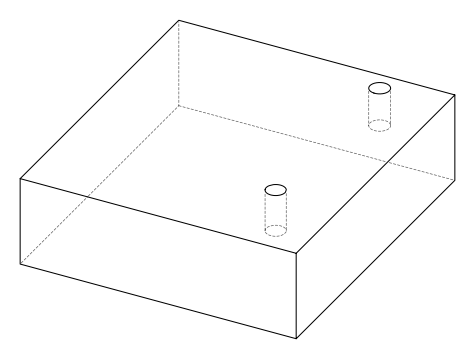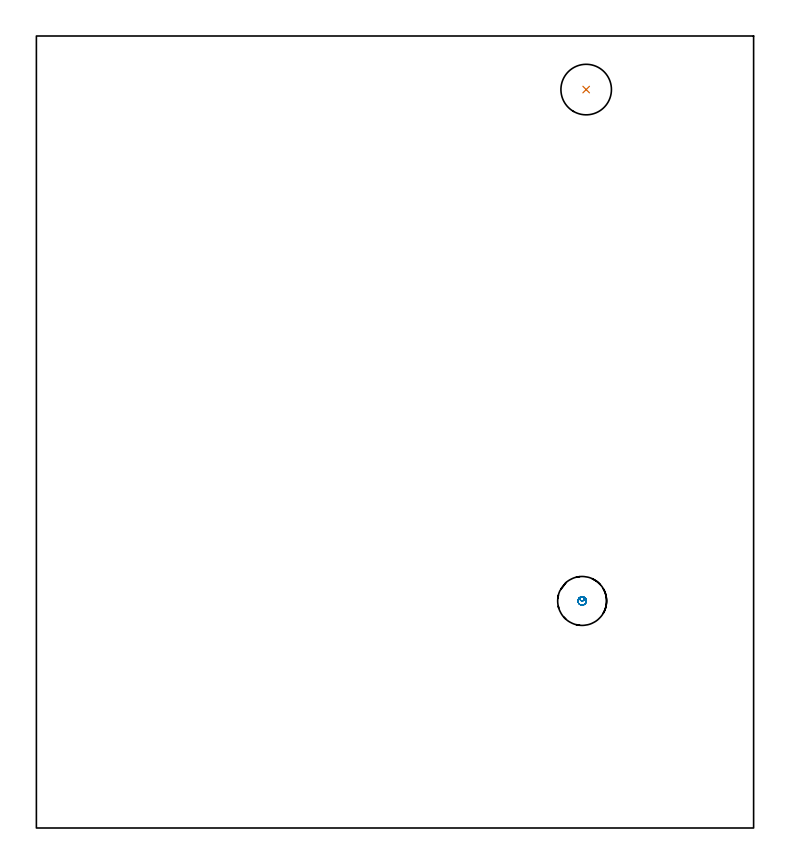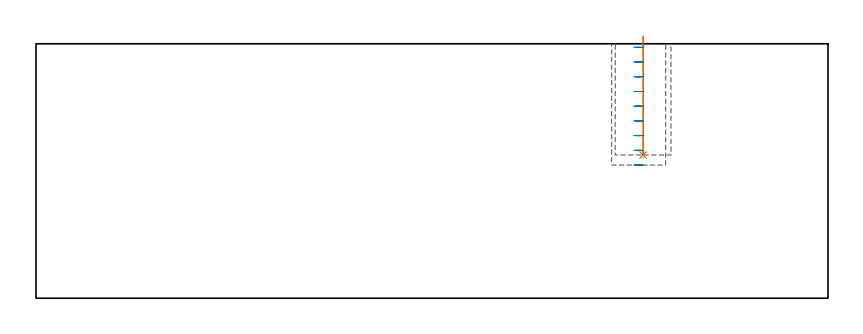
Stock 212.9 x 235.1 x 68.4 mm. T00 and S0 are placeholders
(PLAN: 2 operations, 1 tool changes, 0.6 min)
(1 INDEXABLE_INSERT_DRILL_BLIND_HOLE_FROM_SOLID | STEP1POCKET | UGT0302_001 | 0.13 min | 5279 mm3)
(2 MILL_BLIND_HOLE_FROM_SOLID_MATERIAL | STEP1POCKET_1 | UGT0201_130 | Spiral | 0.43 min | 5387 mm3)
(TOOL UGT0302_001 | Indexable Insert Drill 15mm | D15 PA180 FL50 Z2)
(TOOL UGT0201_130 | Carbide End Mill 12.0 | D12 FL15 Z4)
(OP 1 INDEXABLE_INSERT_DRILL_BLIND_HOLE_FROM_SOLID)
G17 G21 G94 G90
T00 M6
G54
G17 G0 G90 X163.2 Y219.2 S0 M3
G43 Z78.4 H0
G94 G81 G98 Z38.5 F250. R70.4
G80
M5
M2
(OP 2 MILL_BLIND_HOLE_FROM_SOLID_MATERIAL)
G17 G21 G94 G90
T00 M6
G54
G17 G0 G90 X162. Y67.4 S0 M3
G43 Z78.4 H0
Z67.444
G94 G3 X162.625 Y68.025 R0.625 F250.
X162. Y68.65 R0.625
X160.75 Y67.4 R1.25
X162. Y68.65 R-1.25
X161.375 Y68.025 R0.625
X162. Y67.4 R0.625
G0 Z63.489
G3 X162.625 Y68.025 R0.625
X162. Y68.65 R0.625
X160.75 Y67.4 R1.25
X162. Y68.65 R-1.25
X161.375 Y68.025 R0.625
X162. Y67.4 R0.625
G0 Z59.533
G3 X162.625 Y68.025 R0.625
X162. Y68.65 R0.625
X160.75 Y67.4 R1.25
X162. Y68.65 R-1.25
X161.375 Y68.025 R0.625
X162. Y67.4 R0.625
G0 Z55.578
G3 X162.625 Y68.025 R0.625
X162. Y68.65 R0.625
X160.75 Y67.4 R1.25
X162. Y68.65 R-1.25
X161.375 Y68.025 R0.625
X162. Y67.4 R0.625
G0 Z51.622
G3 X162.625 Y68.025 R0.625
X162. Y68.65 R0.625
X160.75 Y67.4 R1.25
X162. Y68.65 R-1.25
X161.375 Y68.025 R0.625
X162. Y67.4 R0.625
G0 Z47.667
G3 X162.625 Y68.025 R0.625
X162. Y68.65 R0.625
X160.75 Y67.4 R1.25
X162. Y68.65 R-1.25
X161.375 Y68.025 R0.625
X162. Y67.4 R0.625
G0 Z43.711
G3 X162.625 Y68.025 R0.625
X162. Y68.65 R0.625
X160.75 Y67.4 R1.25
X162. Y68.65 R-1.25
X161.375 Y68.025 R0.625
X162. Y67.4 R0.625
G0 Z39.756
G3 X162.625 Y68.025 R0.625
X162. Y68.65 R0.625
X160.75 Y67.4 R1.25
X162. Y68.65 R-1.25
X161.375 Y68.025 R0.625
X162. Y67.4 R0.625
G0 Z35.8
G3 X162.625 Y68.025 R0.625
X162. Y68.65 R0.625
X160.75 Y67.4 R1.25
X162. Y68.65 R-1.25
X161.375 Y68.025 R0.625
X162. Y67.4 R0.625
G0 Z78.4
M5
M2
